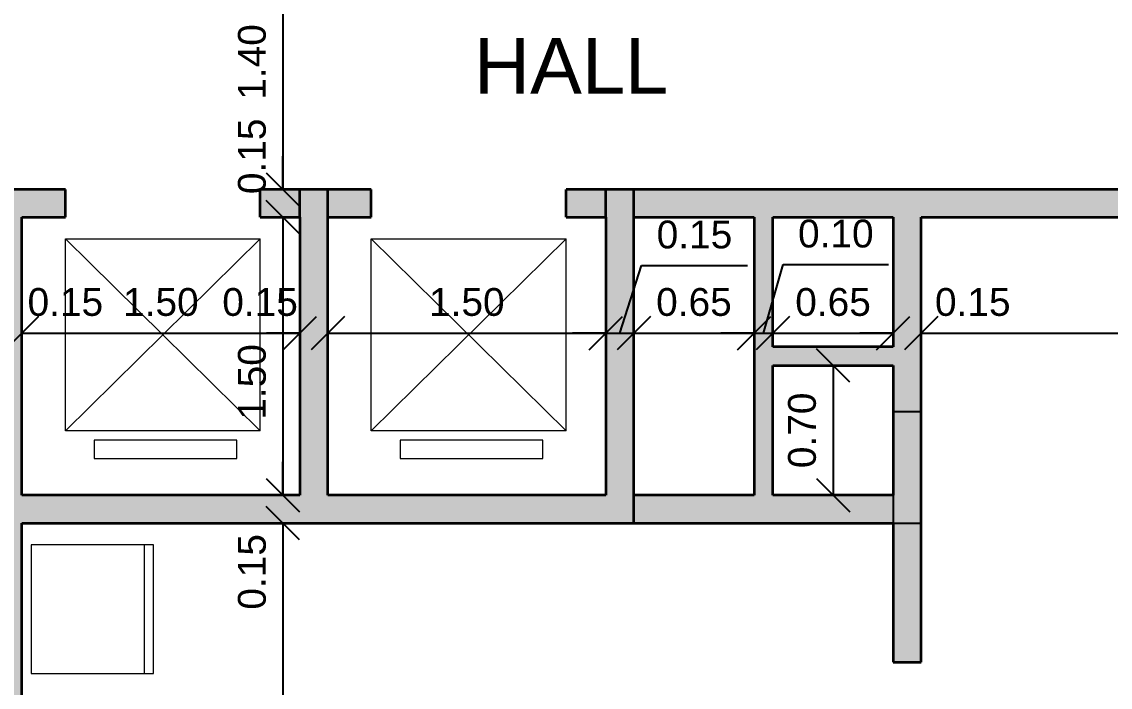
# Model space of a CAD drawing. Header units: metres. Extents: x 42 to 294, y -52 to 32.
# Drawn here: x 188.61 to 194.48, y 16.13 to 19.72 of the extents above; entities that cross this region are included whole.
import ezdxf

# ---------------------------------------------------------------- set-up
doc = ezdxf.new("R2010")
doc.units = ezdxf.units.M
doc.header["$LTSCALE"] = 0.15
doc.layers.get('0').update_dxf_attribs({"lineweight": 20})
doc.layers.add('A-WALL', color=2, linetype='Continuous', lineweight=30)
doc.layers.add('F-AFFFEQM', color=6, linetype='Continuous', lineweight=9)
doc.layers.add('Hatch', color=8, linetype='Continuous')
doc.layers.add('MUROS', color=11, linetype='Continuous')
doc.styles.get("Standard").update_dxf_attribs({"font": 'arial.ttf', "height": 0.15})
doc.dimstyles.new('Copy of Annotative', dxfattribs={"dimtxt": 0.15, "dimasz": 0.18, "dimexe": 0.18, "dimexo": 0.0625, "dimgap": 0.09, "dimtad": 1, "dimzin": 0, "dimdsep": 46, "dimtxsty": 'Standard', "dimblk": 'OBLIQUE', "dimcen": 0.09, "dimse1": 1, "dimse2": 1, "dimadec": 0, "dimazin": 0, "dimtfac": 1, "dimtofl": 0, "dimtmove": 0, "dimatfit": 3, "dimfxl": 1, "dimtolj": 1, "dimtzin": 0, "dimarcsym": 0})

# ---------------------------------------------------------------- blocks, each defined once
blk = doc.blocks.new('M_Ascensor eléctrico-4 personas - 1000 x 880mm-10-02 Primer piso')
at = {"layer": 'F-AFFFEQM'}
for p, q in [((-0.3998, 0.6025), (-0.3998, 0.5025)), ((0.3702, 0.6025), (-0.3998, 0.6025)), ((0.3702, 0.5025), (0.3702, 0.6025)), ((-0.3998, 0.5025), (0.3702, 0.5025)), ((-0.525, 0.4525), (0.525, -0.5825)), ((-0.525, -0.5825), (0.525, 0.4525)), ((-0.525, 0.4525), (-0.525, -0.5825)), ((-0.525, 0.4525), (0.525, 0.4525)), ((0.525, 0.4525), (0.525, -0.5825)), ((0.525, -0.5825), (-0.525, -0.5825))]:
    blk.add_line(p, q, dxfattribs=at)
blk = doc.blocks.new('Refrigerator - 695 x 1650 x 660mm-18-02 Primer piso')
at = {"layer": 'F-AFFFEQM'}
for p, q in [((0.695, 0.762), (0, 0.762)), ((0, 0.762), (0, 0.102)), ((0.695, 0.762), (0, 0.762)), ((0, 0.762), (0, 0.102)), ((0.695, 0.102), (0.695, 0.762)), ((0.695, 0.102), (0.695, 0.762)), ((0.695, 0.152), (0, 0.152)), ((0, 0.102), (0.695, 0.102)), ((0, 0.102), (0.695, 0.102))]:
    blk.add_line(p, q, dxfattribs=at)
blk = doc.blocks.new('_Oblique')
at = {"color": 0, "linetype": 'ByBlock', "lineweight": -2}
blk.add_line((-0.5, -0.5), (0.5, 0.5), dxfattribs=at)
blk = doc.blocks.new('*D2813')
at = {"color": 0, "lineweight": -2, "transparency": 16777216}
for p, q in [((188.4591, 18.0372), (188.2791, 18.0372)), ((188.6091, 18.0372), (188.7891, 18.0372))]:
    blk.add_line(p, q, dxfattribs=at)
at = {"layer": 'Defpoints', "color": 0, "transparency": 16777216}
for p in [(188.4591, 18.0372), (188.6091, 18.0372), (188.6091, 18.0372)]:
    blk.add_point(p, dxfattribs=at)
at = {"color": 0, "lineweight": -2, "transparency": 16777216, "xscale": 0.18, "yscale": 0.18, "zscale": 0.18}
blk.add_blockref('_Oblique', (188.4591, 18.0372), dxfattribs=at)
at = {"color": 0, "lineweight": -2, "transparency": 16777216, "xscale": 0.18, "yscale": 0.18, "zscale": 0.18, "rotation": 180}
blk.add_blockref('_Oblique', (188.6091, 18.0372), dxfattribs=at)
at = {"color": 0, "transparency": 16777216, "insert": (188.8441, 18.2038), "char_height": 0.15, "attachment_point": 5}
blk.add_mtext('\\A1;0.15', dxfattribs=at)
blk = doc.blocks.new('*D2814')
at = {"color": 0, "lineweight": -2, "transparency": 16777216}
blk.add_line((188.6091, 18.0372), (190.1091, 18.0372), dxfattribs=at)
at = {"layer": 'Defpoints', "color": 0, "transparency": 16777216}
for p in [(188.6091, 18.0372), (190.1091, 18.0372), (190.1091, 18.0372)]:
    blk.add_point(p, dxfattribs=at)
at = {"color": 0, "lineweight": -2, "transparency": 16777216, "xscale": 0.18, "yscale": 0.18, "zscale": 0.18, "rotation": 180}
blk.add_blockref('_Oblique', (188.6091, 18.0372), dxfattribs=at)
at = {"color": 0, "lineweight": -2, "transparency": 16777216, "xscale": 0.18, "yscale": 0.18, "zscale": 0.18}
blk.add_blockref('_Oblique', (190.1091, 18.0372), dxfattribs=at)
at = {"color": 0, "transparency": 16777216, "insert": (189.3591, 18.2038), "char_height": 0.15, "attachment_point": 5}
blk.add_mtext('\\A1;1.50', dxfattribs=at)
blk = doc.blocks.new('*D2815')
at = {"color": 0, "lineweight": -2, "transparency": 16777216}
for p, q in [((190.1091, 18.0372), (189.9291, 18.0372)), ((190.2591, 18.0372), (190.4391, 18.0372))]:
    blk.add_line(p, q, dxfattribs=at)
at = {"layer": 'Defpoints', "color": 0, "transparency": 16777216}
for p in [(190.1091, 18.0372), (190.2591, 18.0372), (190.2591, 18.0372)]:
    blk.add_point(p, dxfattribs=at)
at = {"color": 0, "lineweight": -2, "transparency": 16777216, "xscale": 0.18, "yscale": 0.18, "zscale": 0.18}
blk.add_blockref('_Oblique', (190.1091, 18.0372), dxfattribs=at)
at = {"color": 0, "lineweight": -2, "transparency": 16777216, "xscale": 0.18, "yscale": 0.18, "zscale": 0.18, "rotation": 180}
blk.add_blockref('_Oblique', (190.2591, 18.0372), dxfattribs=at)
at = {"color": 0, "transparency": 16777216, "insert": (189.8941, 18.2038), "char_height": 0.15, "attachment_point": 5}
blk.add_mtext('\\A1;0.15', dxfattribs=at)
blk = doc.blocks.new('*D2816')
at = {"color": 0, "lineweight": -2, "transparency": 16777216}
blk.add_line((190.2591, 18.0372), (191.7591, 18.0372), dxfattribs=at)
at = {"layer": 'Defpoints', "color": 0, "transparency": 16777216}
for p in [(190.2591, 18.0372), (191.7591, 18.0372), (191.7591, 18.0372)]:
    blk.add_point(p, dxfattribs=at)
at = {"color": 0, "lineweight": -2, "transparency": 16777216, "xscale": 0.18, "yscale": 0.18, "zscale": 0.18, "rotation": 180}
blk.add_blockref('_Oblique', (190.2591, 18.0372), dxfattribs=at)
at = {"color": 0, "lineweight": -2, "transparency": 16777216, "xscale": 0.18, "yscale": 0.18, "zscale": 0.18}
blk.add_blockref('_Oblique', (191.7591, 18.0372), dxfattribs=at)
at = {"color": 0, "transparency": 16777216, "insert": (191.0091, 18.2038), "char_height": 0.15, "attachment_point": 5}
blk.add_mtext('\\A1;1.50', dxfattribs=at)
blk = doc.blocks.new('*D2817')
at = {"color": 0, "lineweight": -2, "transparency": 16777216}
for p, q in [((191.8341, 18.0372), (191.9515, 18.4013)), ((191.9515, 18.4013), (192.5223, 18.4013)), ((191.7591, 18.0372), (191.5791, 18.0372)), ((191.7591, 18.0372), (191.9091, 18.0372)), ((191.9091, 18.0372), (192.0891, 18.0372))]:
    blk.add_line(p, q, dxfattribs=at)
at = {"layer": 'Defpoints', "color": 0, "transparency": 16777216}
for p in [(191.7591, 18.0372), (191.9091, 18.0372), (191.9091, 18.0372)]:
    blk.add_point(p, dxfattribs=at)
at = {"color": 0, "lineweight": -2, "transparency": 16777216, "xscale": 0.18, "yscale": 0.18, "zscale": 0.18}
blk.add_blockref('_Oblique', (191.7591, 18.0372), dxfattribs=at)
at = {"color": 0, "lineweight": -2, "transparency": 16777216, "xscale": 0.18, "yscale": 0.18, "zscale": 0.18, "rotation": 180}
blk.add_blockref('_Oblique', (191.9091, 18.0372), dxfattribs=at)
at = {"color": 0, "transparency": 16777216, "insert": (192.2369, 18.5679), "char_height": 0.15, "attachment_point": 5}
blk.add_mtext('\\A1;0.15', dxfattribs=at)
blk = doc.blocks.new('*D2818')
at = {"color": 0, "lineweight": -2, "transparency": 16777216}
blk.add_line((191.9091, 18.0372), (192.5591, 18.0372), dxfattribs=at)
at = {"layer": 'Defpoints', "color": 0, "transparency": 16777216}
for p in [(191.9091, 18.0372), (192.5591, 18.0372), (192.5591, 18.0372)]:
    blk.add_point(p, dxfattribs=at)
at = {"color": 0, "lineweight": -2, "transparency": 16777216, "xscale": 0.18, "yscale": 0.18, "zscale": 0.18, "rotation": 180}
blk.add_blockref('_Oblique', (191.9091, 18.0372), dxfattribs=at)
at = {"color": 0, "lineweight": -2, "transparency": 16777216, "xscale": 0.18, "yscale": 0.18, "zscale": 0.18}
blk.add_blockref('_Oblique', (192.5591, 18.0372), dxfattribs=at)
at = {"color": 0, "transparency": 16777216, "insert": (192.2341, 18.2038), "char_height": 0.15, "attachment_point": 5}
blk.add_mtext('\\A1;0.65', dxfattribs=at)
blk = doc.blocks.new('*D2819')
at = {"color": 0, "lineweight": -2, "transparency": 16777216}
for p, q in [((192.6091, 18.0372), (192.7146, 18.4063)), ((192.7146, 18.4063), (193.2837, 18.4063)), ((192.5591, 18.0372), (192.3791, 18.0372)), ((192.5591, 18.0372), (192.6591, 18.0372)), ((192.6591, 18.0372), (192.8391, 18.0372))]:
    blk.add_line(p, q, dxfattribs=at)
at = {"layer": 'Defpoints', "color": 0, "transparency": 16777216}
for p in [(192.5591, 18.0372), (192.6591, 18.0372), (192.6591, 18.0372)]:
    blk.add_point(p, dxfattribs=at)
at = {"color": 0, "lineweight": -2, "transparency": 16777216, "xscale": 0.18, "yscale": 0.18, "zscale": 0.18}
blk.add_blockref('_Oblique', (192.5591, 18.0372), dxfattribs=at)
at = {"color": 0, "lineweight": -2, "transparency": 16777216, "xscale": 0.18, "yscale": 0.18, "zscale": 0.18, "rotation": 180}
blk.add_blockref('_Oblique', (192.6591, 18.0372), dxfattribs=at)
at = {"color": 0, "transparency": 16777216, "insert": (192.9992, 18.5729), "char_height": 0.15, "attachment_point": 5}
blk.add_mtext('\\A1;0.10', dxfattribs=at)
blk = doc.blocks.new('*D2820')
at = {"color": 0, "lineweight": -2, "transparency": 16777216}
blk.add_line((192.6591, 18.0372), (193.3091, 18.0372), dxfattribs=at)
at = {"layer": 'Defpoints', "color": 0, "transparency": 16777216}
for p in [(192.6591, 18.0372), (193.3091, 18.0372), (193.3091, 18.0372)]:
    blk.add_point(p, dxfattribs=at)
at = {"color": 0, "lineweight": -2, "transparency": 16777216, "xscale": 0.18, "yscale": 0.18, "zscale": 0.18, "rotation": 180}
blk.add_blockref('_Oblique', (192.6591, 18.0372), dxfattribs=at)
at = {"color": 0, "lineweight": -2, "transparency": 16777216, "xscale": 0.18, "yscale": 0.18, "zscale": 0.18}
blk.add_blockref('_Oblique', (193.3091, 18.0372), dxfattribs=at)
at = {"color": 0, "transparency": 16777216, "insert": (192.9841, 18.2038), "char_height": 0.15, "attachment_point": 5}
blk.add_mtext('\\A1;0.65', dxfattribs=at)
blk = doc.blocks.new('*D2821')
at = {"color": 0, "lineweight": -2, "transparency": 16777216}
for p, q in [((193.3091, 18.0372), (193.1291, 18.0372)), ((193.4591, 18.0372), (193.6391, 18.0372))]:
    blk.add_line(p, q, dxfattribs=at)
at = {"layer": 'Defpoints', "color": 0, "transparency": 16777216}
for p in [(193.3091, 18.0372), (193.4591, 18.0372), (193.4591, 18.0372)]:
    blk.add_point(p, dxfattribs=at)
at = {"color": 0, "lineweight": -2, "transparency": 16777216, "xscale": 0.18, "yscale": 0.18, "zscale": 0.18}
blk.add_blockref('_Oblique', (193.3091, 18.0372), dxfattribs=at)
at = {"color": 0, "lineweight": -2, "transparency": 16777216, "xscale": 0.18, "yscale": 0.18, "zscale": 0.18, "rotation": 180}
blk.add_blockref('_Oblique', (193.4591, 18.0372), dxfattribs=at)
at = {"color": 0, "transparency": 16777216, "insert": (193.7377, 18.2038), "char_height": 0.15, "attachment_point": 5}
blk.add_mtext('\\A1;0.15', dxfattribs=at)
blk = doc.blocks.new('*D2822')
at = {"color": 0, "lineweight": -2, "transparency": 16777216}
blk.add_line((193.4591, 18.0372), (197.9341, 18.0372), dxfattribs=at)
at = {"layer": 'Defpoints', "color": 0, "transparency": 16777216}
for p in [(193.4591, 18.0372), (197.9341, 18.0372), (197.9341, 18.0372)]:
    blk.add_point(p, dxfattribs=at)
at = {"color": 0, "lineweight": -2, "transparency": 16777216, "xscale": 0.18, "yscale": 0.18, "zscale": 0.18, "rotation": 180}
blk.add_blockref('_Oblique', (193.4591, 18.0372), dxfattribs=at)
at = {"color": 0, "lineweight": -2, "transparency": 16777216, "xscale": 0.18, "yscale": 0.18, "zscale": 0.18}
blk.add_blockref('_Oblique', (197.9341, 18.0372), dxfattribs=at)
at = {"color": 0, "transparency": 16777216, "insert": (195.6966, 18.2038), "char_height": 0.15, "attachment_point": 5}
blk.add_mtext('\\A1;4.48', dxfattribs=at)
blk = doc.blocks.new('*D2742')
at = {"color": 0, "lineweight": -2, "transparency": 16777216}
blk.add_line((190.0176, 20.1871), (190.0176, 18.8121), dxfattribs=at)
at = {"layer": 'Defpoints', "color": 0, "transparency": 16777216}
for p in [(190.0176, 20.1871), (190.0126, 18.8121), (190.0176, 18.8121)]:
    blk.add_point(p, dxfattribs=at)
at = {"color": 0, "lineweight": -2, "transparency": 16777216, "xscale": 0.18, "yscale": 0.18, "zscale": 0.18}
for p, rotation in [((190.0176, 20.1871), 90), ((190.0176, 18.8121), 270)]:
    blk.add_blockref('_Oblique', p, dxfattribs=dict(at, rotation=rotation))
at = {"color": 0, "transparency": 16777216, "insert": (189.851, 19.4996), "char_height": 0.15, "attachment_point": 5, "rotation": 90}
blk.add_mtext('\\A1;1.40', dxfattribs=at)
blk = doc.blocks.new('*D2743')
at = {"color": 0, "lineweight": -2, "transparency": 16777216}
for p, q in [((190.0176, 18.8121), (190.0176, 18.9921)), ((190.0176, 18.6621), (190.0176, 18.4821))]:
    blk.add_line(p, q, dxfattribs=at)
at = {"layer": 'Defpoints', "color": 0, "transparency": 16777216}
for p in [(190.0126, 18.8121), (190.0016, 18.6621), (190.0176, 18.6621)]:
    blk.add_point(p, dxfattribs=at)
at = {"color": 0, "lineweight": -2, "transparency": 16777216, "xscale": 0.18, "yscale": 0.18, "zscale": 0.18}
for p, rotation in [((190.0176, 18.8121), 270), ((190.0176, 18.6621), 90)]:
    blk.add_blockref('_Oblique', p, dxfattribs=dict(at, rotation=rotation))
at = {"color": 0, "transparency": 16777216, "insert": (189.851, 18.9906), "char_height": 0.15, "attachment_point": 5, "rotation": 90}
blk.add_mtext('\\A1;0.15', dxfattribs=at)
blk = doc.blocks.new('*D2744')
at = {"color": 0, "lineweight": -2, "transparency": 16777216}
blk.add_line((190.0176, 18.6621), (190.0176, 17.1621), dxfattribs=at)
at = {"layer": 'Defpoints', "color": 0, "transparency": 16777216}
for p in [(190.0016, 18.6621), (190.0176, 17.1621), (190.0226, 17.1621)]:
    blk.add_point(p, dxfattribs=at)
at = {"color": 0, "lineweight": -2, "transparency": 16777216, "xscale": 0.18, "yscale": 0.18, "zscale": 0.18}
for p, rotation in [((190.0176, 18.6621), 90), ((190.0176, 17.1621), 270)]:
    blk.add_blockref('_Oblique', p, dxfattribs=dict(at, rotation=rotation))
at = {"color": 0, "transparency": 16777216, "insert": (189.851, 17.7733), "char_height": 0.15, "attachment_point": 5, "rotation": 90}
blk.add_mtext('\\A1;1.50', dxfattribs=at)
blk = doc.blocks.new('*D2745')
at = {"color": 0, "lineweight": -2, "transparency": 16777216}
for p, q in [((190.0176, 17.1621), (190.0176, 17.3421)), ((190.0176, 17.0121), (190.0176, 16.8321))]:
    blk.add_line(p, q, dxfattribs=at)
at = {"layer": 'Defpoints', "color": 0, "transparency": 16777216}
for p in [(190.0226, 17.1621), (190.0176, 17.0121), (190.0261, 17.0121)]:
    blk.add_point(p, dxfattribs=at)
at = {"color": 0, "lineweight": -2, "transparency": 16777216, "xscale": 0.18, "yscale": 0.18, "zscale": 0.18}
for p, rotation in [((190.0176, 17.1621), 270), ((190.0176, 17.0121), 90)]:
    blk.add_blockref('_Oblique', p, dxfattribs=dict(at, rotation=rotation))
at = {"color": 0, "transparency": 16777216, "insert": (189.851, 16.7487), "char_height": 0.15, "attachment_point": 5, "rotation": 90}
blk.add_mtext('\\A1;0.15', dxfattribs=at)
blk = doc.blocks.new('*D2746')
at = {"color": 0, "lineweight": -2, "transparency": 16777216}
blk.add_line((190.0176, 17.0121), (190.0176, 13.8121), dxfattribs=at)
at = {"layer": 'Defpoints', "color": 0, "transparency": 16777216}
for p in [(190.0261, 17.0121), (190.0116, 13.8121), (190.0176, 13.8121)]:
    blk.add_point(p, dxfattribs=at)
at = {"color": 0, "lineweight": -2, "transparency": 16777216, "xscale": 0.18, "yscale": 0.18, "zscale": 0.18}
for p, rotation in [((190.0176, 17.0121), 90), ((190.0176, 13.8121), 270)]:
    blk.add_blockref('_Oblique', p, dxfattribs=dict(at, rotation=rotation))
at = {"color": 0, "transparency": 16777216, "insert": (189.8509, 15.4121), "char_height": 0.15, "attachment_point": 5, "rotation": 90}
blk.add_mtext('\\A1;3.20', dxfattribs=at)
blk = doc.blocks.new('*D2708')
at = {"color": 0, "lineweight": -2, "transparency": 16777216}
blk.add_line((192.9841, 17.8621), (192.9841, 17.1621), dxfattribs=at)
at = {"layer": 'Defpoints', "color": 0, "transparency": 16777216}
for p in [(192.9841, 17.8621), (192.9841, 17.1621), (192.9841, 17.1621)]:
    blk.add_point(p, dxfattribs=at)
at = {"color": 0, "lineweight": -2, "transparency": 16777216, "xscale": 0.18, "yscale": 0.18, "zscale": 0.18}
for p, rotation in [((192.9841, 17.8621), 90), ((192.9841, 17.1621), 270)]:
    blk.add_blockref('_Oblique', p, dxfattribs=dict(at, rotation=rotation))
at = {"color": 0, "transparency": 16777216, "insert": (192.8175, 17.5121), "char_height": 0.15, "attachment_point": 5, "rotation": 90}
blk.add_mtext('\\A1;0.70', dxfattribs=at)

msp = doc.modelspace()

# ---------------------------------------------------------------- hatches: boundary and pattern name
at = {"layer": 'Hatch'}
msp.add_hatch(color=256, dxfattribs=at).paths.add_polyline_path([(191.9091, 17.1621), (191.9091, 18.6621), (191.9091, 18.8121), (191.7591, 18.8121), (191.7591, 18.6621), (191.7591, 17.1621), (190.2591, 17.1621), (190.2591, 18.6621), (190.2591, 18.8121), (190.1091, 18.8121), (190.1091, 18.6621), (190.1091, 17.1621), (188.6091, 17.1621), (188.6091, 18.6621), (188.6091, 18.8121), (188.4591, 18.8121), (188.4591, 18.6621), (188.4591, 17.7621), (188.4591, 17.6121), (188.4591, 13.8121), (188.4591, 13.5121), (188.6091, 13.5121), (188.6091, 13.8121), (188.6091, 17.0121), (191.9091, 17.0121)])
at = {"layer": 'Hatch', "ltscale": 0.2}
msp.add_hatch(color=256, dxfattribs=at).paths.add_polyline_path([(193.4591, 17.6121), (193.3091, 17.6121), (193.3091, 17.0121), (193.4591, 17.0121)])
at = {"layer": 'MUROS'}
h = msp.add_hatch(color=256, dxfattribs=at)
h.paths.add_polyline_path([(191.7591, 18.8121), (191.5441, 18.8121), (191.5441, 18.6621), (191.7591, 18.6621)])
h.paths.add_polyline_path([(193.3091, 20.4871), (192.3091, 20.4871), (192.3091, 20.1871), (193.3091, 20.1871)])
h.paths.add_polyline_path([(193.6091, 21.4371), (193.3091, 21.4371), (193.3091, 20.7871), (193.6091, 20.7871)])
h.paths.add_polyline_path([(197.5091, 24.2621), (197.1091, 24.2621), (197.1091, 24.3621), (196.9591, 24.3621), (196.9591, 24.3371), (196.9591, 24.3121), (196.9591, 24.2621), (193.6091, 24.2621), (193.6091, 24.3871), (193.3091, 24.3871), (193.3091, 23.4371), (193.6091, 23.4371), (193.6091, 24.1121), (196.9591, 24.1121), (196.9591, 24.0121), (197.1091, 24.0121), (197.1091, 24.1121), (197.5091, 24.1121)])
h.paths.add_polyline_path([(193.6091, 27.1621), (193.3091, 27.1621), (193.3091, 26.3871), (193.6091, 26.3871)])
h.paths.add_polyline_path([(198.9091, 27.6121), (194.4091, 27.6121), (194.4091, 27.4621), (197.5591, 27.4621), (197.5591, 25.4121), (196.9591, 25.4121), (196.9591, 25.1621), (197.1091, 25.1621), (197.1091, 25.2621), (198.4091, 25.2621), (198.4091, 25.4121), (197.7091, 25.4121), (197.7091, 27.4621), (198.9091, 27.4621)])
h.paths.add_polyline_path([(203.0841, 27.6121), (199.7091, 27.6121), (199.7091, 27.4621), (203.0841, 27.4621)])
h.paths.add_polyline_path([(204.9841, 27.6121), (203.8841, 27.6121), (203.8841, 27.5121), (204.8841, 27.5121), (204.8841, 20.5059), (204.8841, 20.3559), (204.8841, 16.8121), (203.8841, 16.8121), (203.8841, 16.7121), (204.9841, 16.7121)])
h.paths.add_polyline_path([(203.8841, 27.0121), (203.5841, 27.0121), (203.5841, 26.4371), (203.8841, 26.4371)])
h.paths.add_polyline_path([(203.8841, 24.4371), (203.5841, 24.4371), (203.5841, 24.2621), (199.3591, 24.2621), (199.3591, 24.3621), (199.2091, 24.3621), (199.2091, 24.2621), (198.4091, 24.2621), (198.4091, 24.1121), (203.5841, 24.1121), (203.5841, 23.2996), (203.8841, 23.2996)])
h.paths.add_polyline_path([(199.9591, 25.4121), (199.3591, 25.4121), (199.3591, 27.4621), (199.2091, 27.4621), (199.2091, 25.4121), (199.1091, 25.4121), (199.1091, 25.2621), (199.2091, 25.2621), (199.2091, 25.1621), (199.3591, 25.1621), (199.3591, 25.2621), (199.9591, 25.2621)])
h.paths.add_polyline_path([(195.9841, 20.4871), (193.6091, 20.4871), (193.6091, 20.4371), (193.9091, 20.4371), (193.9091, 20.3371), (195.9841, 20.3371)])
h.paths.add_polyline_path([(197.1841, 20.4871), (197.1341, 20.4871), (197.1091, 20.4871), (197.1091, 23.2121), (196.9591, 23.2121), (196.9591, 20.4871), (196.8841, 20.4871), (196.8841, 20.3371), (197.1841, 20.3371)])
h.paths.add_polyline_path([(198.9091, 20.4871), (198.0841, 20.4871), (198.0841, 20.3371), (198.9091, 20.3371)])
h.paths.add_polyline_path([(203.5841, 20.4871), (199.7091, 20.4871), (199.7091, 20.3371), (203.5841, 20.3371)])
h.paths.add_polyline_path([(204.8841, 20.5059), (203.8841, 20.5059), (203.8841, 20.3559), (204.8841, 20.3559)], flags=17)
h.paths.add_polyline_path([(203.8841, 21.2996), (203.5841, 21.2996), (203.5841, 20.6371), (203.8841, 20.6371)])
h.paths.add_polyline_path([(203.8841, 20.0371), (203.5841, 20.0371), (203.5841, 19.5621), (203.8841, 19.5621)])
h.paths.add_polyline_path([(199.3841, 20.3371), (199.2341, 20.3371), (199.2341, 18.8121), (197.8591, 18.8121), (197.8591, 18.6621), (197.9091, 18.6621), (197.9341, 18.6621), (197.9341, 16.0621), (198.0841, 16.0621), (198.0841, 16.6621), (198.4341, 16.6621), (198.4341, 16.8121), (198.0841, 16.8121), (198.0841, 18.6621), (199.2341, 18.6621), (199.2341, 17.134), (199.3841, 17.134)])
h.paths.add_polyline_path([(199.3841, 16.334), (199.2341, 16.334), (199.2341, 14.9621), (199.3841, 14.9621)])
h.paths.add_polyline_path([(199.4841, 16.8121), (199.4341, 16.8121), (199.3841, 16.8121), (199.3841, 16.6621), (199.4841, 16.6621)])
h.paths.add_polyline_path([(199.2341, 16.8121), (199.1341, 16.8121), (199.1341, 16.6621), (199.2341, 16.6621)], flags=17)
h.paths.add_polyline_path([(203.0841, 16.8121), (200.5341, 16.8121), (200.5341, 17.4121), (200.3841, 17.4121), (200.3841, 16.8121), (200.2841, 16.8121), (200.2841, 16.6621), (200.3841, 16.6621), (200.3841, 15.8621), (200.5341, 15.8621), (200.5341, 16.6621), (201.4341, 16.6621), (201.4341, 15.7621), (201.5841, 15.7621), (201.5841, 16.6621), (203.0841, 16.6621)])
h.paths.add_polyline_path([(203.8841, 16.6621), (203.5841, 16.6621), (203.5841, 14.9621), (201.5841, 14.9621), (201.5841, 15.0621), (201.4341, 15.0621), (201.4341, 14.9621), (200.3841, 14.9621), (200.3841, 14.0621), (200.2841, 14.0621), (200.2841, 13.9121), (200.5341, 13.9121), (200.5341, 14.8121), (201.4341, 14.8121), (201.4341, 13.9121), (201.5841, 13.9121), (201.5841, 14.8121), (203.5841, 14.8121), (203.5841, 14.0121), (203.8841, 14.0121)])
h.paths.add_polyline_path([(203.8841, 17.5621), (203.5841, 17.5621), (203.5841, 16.8121), (203.8841, 16.8121)])
h.paths.add_polyline_path([(203.8841, 13.4121), (203.5841, 13.4121), (203.5841, 13.1121), (201.5841, 13.1121), (201.5841, 13.2121), (201.4341, 13.2121), (201.4341, 12.9621), (203.5841, 12.9621), (203.5841, 12.8621), (203.8841, 12.8621)])
h.paths.add_polyline_path([(203.8841, 12.2621), (203.5841, 12.2621), (203.5841, 11.5621), (200.5341, 11.5621), (200.5341, 12.1621), (200.522, 12.1621), (200.3841, 12.1621), (200.3841, 11.4121), (203.5841, 11.4121), (203.5841, 10.6871), (203.8841, 10.6871)])
h = msp.add_hatch(color=256, dxfattribs=at)
h.paths.add_polyline_path([(186.3091, 18.8121), (183.5091, 18.8121), (183.5091, 18.6621), (186.1091, 18.6621), (186.1091, 17.6121), (186.2591, 17.6121), (186.2591, 18.6621), (186.3091, 18.6621)])
h.paths.add_polyline_path([(186.0091, 20.3371), (185.9091, 20.3371), (185.9091, 20.1871), (186.0091, 20.1871)])
h.paths.add_polyline_path([(187.3091, 20.4871), (186.3091, 20.4871), (186.3091, 20.1871), (187.3091, 20.1871)])
h.paths.add_polyline_path([(186.2591, 16.8121), (186.1091, 16.8121), (186.1091, 14.6627), (186.2591, 14.6627)])
h.paths.add_polyline_path([(187.7908, 18.8121), (187.3091, 18.8121), (187.3091, 18.6621), (187.3591, 18.6621), (187.3591, 17.6121), (187.7908, 17.6121), (187.7908, 17.7621), (187.5091, 17.7621), (187.5091, 18.6621), (187.7908, 18.6621)])
h.paths.add_polyline_path([(188.8441, 18.8121), (188.6091, 18.8121), (188.6091, 18.6621), (188.8441, 18.6621)])
h.paths.add_polyline_path([(188.4591, 18.8121), (187.7908, 18.8121), (187.7908, 18.6621), (188.4591, 18.6621)])
h.paths.add_polyline_path([(188.4591, 17.7621), (187.7908, 17.7621), (187.7908, 17.6121), (188.4591, 17.6121)])
h.paths.add_polyline_path([(190.1091, 18.8121), (189.8941, 18.8121), (189.8941, 18.6621), (190.1091, 18.6621)])
h.paths.add_polyline_path([(190.4941, 18.8121), (190.2591, 18.8121), (190.2591, 18.6621), (190.4941, 18.6621)])
h.paths.add_polyline_path([(187.4091, 13.8121), (186.2591, 13.8121), (186.2591, 13.6621), (186.8841, 13.6621), (186.8841, 13.0121), (187.1841, 13.0121), (187.1841, 13.5121), (187.4091, 13.5121)])
h.paths.add_polyline_path([(188.4591, 13.8121), (188.2091, 13.8121), (188.2091, 13.5121), (188.4591, 13.5121), (188.4591, 13.6621)])
h.paths.add_polyline_path([(189.0716, 13.8121), (188.6091, 13.8121), (188.6091, 13.6621), (188.6091, 13.5121), (189.0716, 13.5121)])
h.paths.add_polyline_path([(191.1091, 13.8121), (191.0716, 13.8121), (191.0716, 13.5121), (191.1091, 13.5121)])
h.paths.add_polyline_path([(191.7591, 13.5121), (191.4591, 13.5121), (191.4591, 13.0121), (191.7591, 13.0121)])
h.paths.add_polyline_path([(193.3091, 13.6621), (191.9091, 13.6621), (191.9091, 13.5121), (193.3091, 13.5121)])
h.paths.add_polyline_path([(193.4591, 15.2621), (192.4591, 15.2621), (192.4591, 15.1121), (193.3091, 15.1121), (193.3091, 14.1121), (193.4591, 14.1121)])
h.paths.add_polyline_path([(193.4591, 17.0121), (193.3091, 17.0121), (193.3091, 16.2621), (193.4591, 16.2621)])
h.paths.add_polyline_path([(193.3091, 17.1621), (192.6591, 17.1621), (192.6591, 17.8621), (193.3091, 17.8621), (193.3091, 17.6121), (193.4591, 17.6121), (193.4591, 18.6621), (196.9591, 18.6621), (196.9591, 18.8121), (191.9091, 18.8121), (191.9091, 18.6621), (192.5591, 18.6621), (192.5591, 17.1621), (191.9091, 17.1621), (191.9091, 17.0121), (193.3091, 17.0121)])
h.paths.add_polyline_path([(192.6591, 17.9621), (192.6591, 18.6621), (193.3091, 18.6621), (193.3091, 17.9621)], flags=16)
h.paths.add_polyline_path([(187.1841, 8.8221), (186.8841, 8.8221), (186.8841, 8.7121), (185.7841, 8.7121), (185.7841, 8.4121), (186.8841, 8.4121), (187.1841, 8.4121)])
h.paths.add_polyline_path([(187.1841, 9.4121), (186.8841, 9.4121), (186.8841, 8.8221), (187.1841, 8.8221)])
h.paths.add_polyline_path([(191.7591, 8.5121), (191.4591, 8.5121), (191.4591, 8.4121), (191.7591, 8.4121)])
h.paths.add_polyline_path([(192.8466, 7.9121), (191.7591, 7.9121), (191.7591, 7.6121), (192.8466, 7.6121)])
h.paths.add_polyline_path([(203.4841, 7.6121), (203.3841, 7.6121), (203.3841, 6.6121), (192.0591, 6.6121), (192.0591, 7.6121), (191.9591, 7.6121), (191.9591, 6.5121), (203.4841, 6.5121)])
h.paths.add_polyline_path([(195.8591, 7.9121), (194.8466, 7.9121), (194.8466, 7.6121), (195.8591, 7.6121)])
h.paths.add_polyline_path([(196.9091, 7.9121), (196.4591, 7.9121), (196.4591, 7.6121), (196.9091, 7.6121)])
h.paths.add_polyline_path([(196.1591, 12.9121), (197.9341, 12.9121), (197.9341, 12.3121), (198.0841, 12.3121), (198.0841, 13.9121), (198.3341, 13.9121), (198.3341, 14.0621), (198.0841, 14.0621), (198.0841, 14.9621), (197.9341, 14.9621), (197.9341, 13.0621), (196.0091, 13.0621), (196.0091, 11.5113), (196.0091, 10.4064), (196.0091, 8.8221), (196.1591, 8.8221)])
h.paths.add_polyline_path([(199.3841, 13.4121), (199.2341, 13.4121), (199.2341, 8.8221), (199.3841, 8.8221)])
h.paths.add_polyline_path([(199.3841, 8.8221), (199.2341, 8.8221), (199.2341, 7.9121), (199.3841, 7.9121)])
h.paths.add_polyline_path([(196.1591, 8.8221), (196.0091, 8.8221), (196.0091, 7.9121), (196.1591, 7.9121)])

# ---------------------------------------------------------------- linework, layer by layer
at = {"layer": 'A-WALL', "lineweight": 35}
for p, q in [((188.8441, 18.8121), (187.3091, 18.8121)), ((188.8441, 18.6621), (188.8441, 18.8121)), ((190.4941, 18.8121), (189.8941, 18.8121)), ((189.8941, 18.6621), (189.8941, 18.8121)), ((190.1091, 18.6621), (190.1091, 18.8121)), ((190.2591, 18.6621), (190.2591, 18.8121)), ((190.4941, 18.6621), (190.4941, 18.8121)), ((196.9591, 18.8121), (191.5441, 18.8121)), ((191.5441, 18.6621), (191.5441, 18.8121)), ((191.7591, 18.6621), (191.7591, 18.8121)), ((191.9091, 18.6621), (191.9091, 18.8121)), ((188.6091, 18.6621), (188.8441, 18.6621)), ((188.6091, 17.1621), (188.6091, 18.6621)), ((189.8941, 18.6621), (190.1091, 18.6621)), ((190.1091, 18.6621), (190.1091, 17.1621)), ((190.2591, 18.6621), (190.4941, 18.6621)), ((190.2591, 17.1621), (190.2591, 18.6621)), ((191.5441, 18.6621), (191.7591, 18.6621)), ((191.7591, 18.6621), (191.7591, 17.1621)), ((191.9091, 18.6621), (192.5591, 18.6621)), ((191.9091, 17.1621), (191.9091, 18.6621)), ((192.5591, 18.6621), (192.5591, 17.1621)), ((192.6591, 18.6621), (193.3091, 18.6621)), ((192.6591, 17.9621), (192.6591, 18.6621)), ((193.3091, 18.6621), (193.3091, 17.9621)), ((193.4591, 16.2621), (193.4591, 18.6621)), ((193.4591, 18.6621), (196.9591, 18.6621)), ((193.3091, 17.9621), (192.6591, 17.9621)), ((192.6591, 17.1621), (192.6591, 17.8621)), ((192.6591, 17.8621), (193.3091, 17.8621)), ((193.3091, 17.8621), (193.3091, 17.1621)), ((190.1091, 17.1621), (188.6091, 17.1621)), ((191.7591, 17.1621), (190.2591, 17.1621)), ((192.5591, 17.1621), (191.9091, 17.1621)), ((191.9091, 17.0121), (191.9091, 17.1621)), ((193.3091, 17.1621), (192.6591, 17.1621)), ((188.6091, 13.8121), (188.6091, 17.0121)), ((188.6091, 17.0121), (193.3091, 17.0121)), ((193.3091, 17.0121), (193.3091, 16.2621)), ((193.3091, 16.2621), (193.4591, 16.2621))]:
    msp.add_line(p, q, dxfattribs=at)
at = {"layer": 'Hatch'}
for p, q in [((190.1091, 18.6621), (190.1091, 18.8121)), ((190.2591, 18.6621), (190.2591, 18.8121)), ((191.7591, 18.6621), (191.7591, 18.8121)), ((191.9091, 18.6621), (191.9091, 18.8121)), ((191.9091, 17.1621), (191.9091, 17.0121))]:
    msp.add_line(p, q, dxfattribs=at)
at = {"layer": 'Hatch', "ltscale": 0.2}
for p, q in [((193.4591, 17.6121), (193.3091, 17.6121)), ((193.3091, 17.6121), (193.3091, 17.0121)), ((193.4591, 17.0121), (193.4591, 17.6121)), ((193.3091, 17.0121), (193.4591, 17.0121))]:
    msp.add_line(p, q, dxfattribs=at)

# ---------------------------------------------------------------- block references
at = {"layer": 'F-AFFFEQM'}
for name, p, rotation in [('M_Ascensor eléctrico-4 personas - 1000 x 880mm-10-02 Primer piso', (189.3691, 17.9621), 180), ('M_Ascensor eléctrico-4 personas - 1000 x 880mm-10-02 Primer piso', (191.0191, 17.9621), 180), ('Refrigerator - 695 x 1650 x 660mm-18-02 Primer piso', (189.4211, 16.1996), 89.99999999999993)]:
    msp.add_blockref(name, p, dxfattribs=dict(at, rotation=rotation))

# ---------------------------------------------------------------- texts
at = {"insert": (191.0477, 19.6282), "char_height": 0.3, "width": 8.330833, "attachment_point": 1}
msp.add_mtext('HALL', dxfattribs=at)

# ---------------------------------------------------------------- dimensions: what is measured, and where the dimension line sits
dim = msp.add_linear_dim(base=(190.0176, 18.8121), p1=(190.0176, 20.1871), p2=(190.0126, 18.8121), angle=90, text='1.40', dimstyle='Copy of Annotative', override={"dimscale": 0, "dimtix": 0, "dimtofl": 0, "dimtmove": 1, "dimatfit": 3})
dim.commit()
dim.dimension.update_dxf_attribs({"geometry": '*D2742', "text_midpoint": (189.851, 19.4996)})
for base, p1, p2, picture, middle in [((190.0176, 18.6621), (190.0126, 18.8121), (190.0016, 18.6621), '*D2743', (190.0176, 18.9906)), ((190.0176, 17.1621), (190.0016, 18.6621), (190.0226, 17.1621), '*D2744', (190.0176, 17.7733)), ((190.0176, 17.0121), (190.0226, 17.1621), (190.0261, 17.0121), '*D2745', (190.0176, 16.7487))]:
    dim = msp.add_linear_dim(base=base, p1=p1, p2=p2, angle=90, dimstyle='Copy of Annotative', override={"dimscale": 0, "dimtix": 0, "dimtofl": 0, "dimtmove": 1, "dimatfit": 3})
    dim.commit()
    dim.dimension.update_dxf_attribs({"geometry": picture, "text_midpoint": middle, "dimtype": 160})
for base, p1, p2, picture, middle in [((192.6591, 18.0372), (192.5591, 18.0372), (192.6591, 18.0372), '*D2819', (192.8046, 18.4063)), ((191.9091, 18.0372), (191.7591, 18.0372), (191.9091, 18.0372), '*D2817', (192.0415, 18.4013)), ((188.6091, 18.0372), (188.4591, 18.0372), (188.6091, 18.0372), '*D2813', (188.8441, 18.0372)), ((190.2591, 18.0372), (190.1091, 18.0372), (190.2591, 18.0372), '*D2815', (189.8941, 18.0372)), ((193.4591, 18.0372), (193.3091, 18.0372), (193.4591, 18.0372), '*D2821', (193.7377, 18.0372))]:
    dim = msp.add_linear_dim(base=base, p1=p1, p2=p2, dimstyle='Copy of Annotative', override={"dimscale": 0, "dimtix": 0, "dimtofl": 0, "dimtmove": 1, "dimatfit": 3})
    dim.commit()
    dim.dimension.update_dxf_attribs({"geometry": picture, "text_midpoint": middle, "dimtype": 160})
for base, p1, p2, picture, middle in [((190.1091, 18.0372), (188.6091, 18.0372), (190.1091, 18.0372), '*D2814', (189.3591, 18.2038)), ((191.7591, 18.0372), (190.2591, 18.0372), (191.7591, 18.0372), '*D2816', (191.0091, 18.2038)), ((192.5591, 18.0372), (191.9091, 18.0372), (192.5591, 18.0372), '*D2818', (192.2341, 18.2038)), ((193.3091, 18.0372), (192.6591, 18.0372), (193.3091, 18.0372), '*D2820', (192.9841, 18.2038)), ((197.9340689244, 18.037169164), (193.4590689244, 18.037169164), (197.9340689244, 18.037169164), '*D2822', (195.6965689244, 18.2037551122))]:
    dim = msp.add_linear_dim(base=base, p1=p1, p2=p2, dimstyle='Copy of Annotative', override={"dimscale": 0, "dimtix": 0, "dimtofl": 0, "dimtmove": 1, "dimatfit": 3})
    dim.commit()
    dim.dimension.update_dxf_attribs({"geometry": picture, "text_midpoint": middle})
for base, p1, p2, override, picture, middle in [((192.9841, 17.1621), (192.9841, 17.8621), (192.9841, 17.1621), {"dimscale": 0, "dimtix": 0, "dimtofl": 0, "dimtmove": 0, "dimatfit": 3}, '*D2708', (192.8175, 17.5121)), ((190.0176, 13.8121), (190.0261, 17.0121), (190.0116, 13.8121), {"dimscale": 0, "dimtix": 0, "dimtofl": 0, "dimtmove": 1, "dimatfit": 3}, '*D2746', (189.8509, 15.4121))]:
    dim = msp.add_linear_dim(base=base, p1=p1, p2=p2, angle=90, dimstyle='Copy of Annotative', override=override)
    dim.commit()
    dim.dimension.update_dxf_attribs({"geometry": picture, "text_midpoint": middle})

doc.saveas('drawing.dxf')
